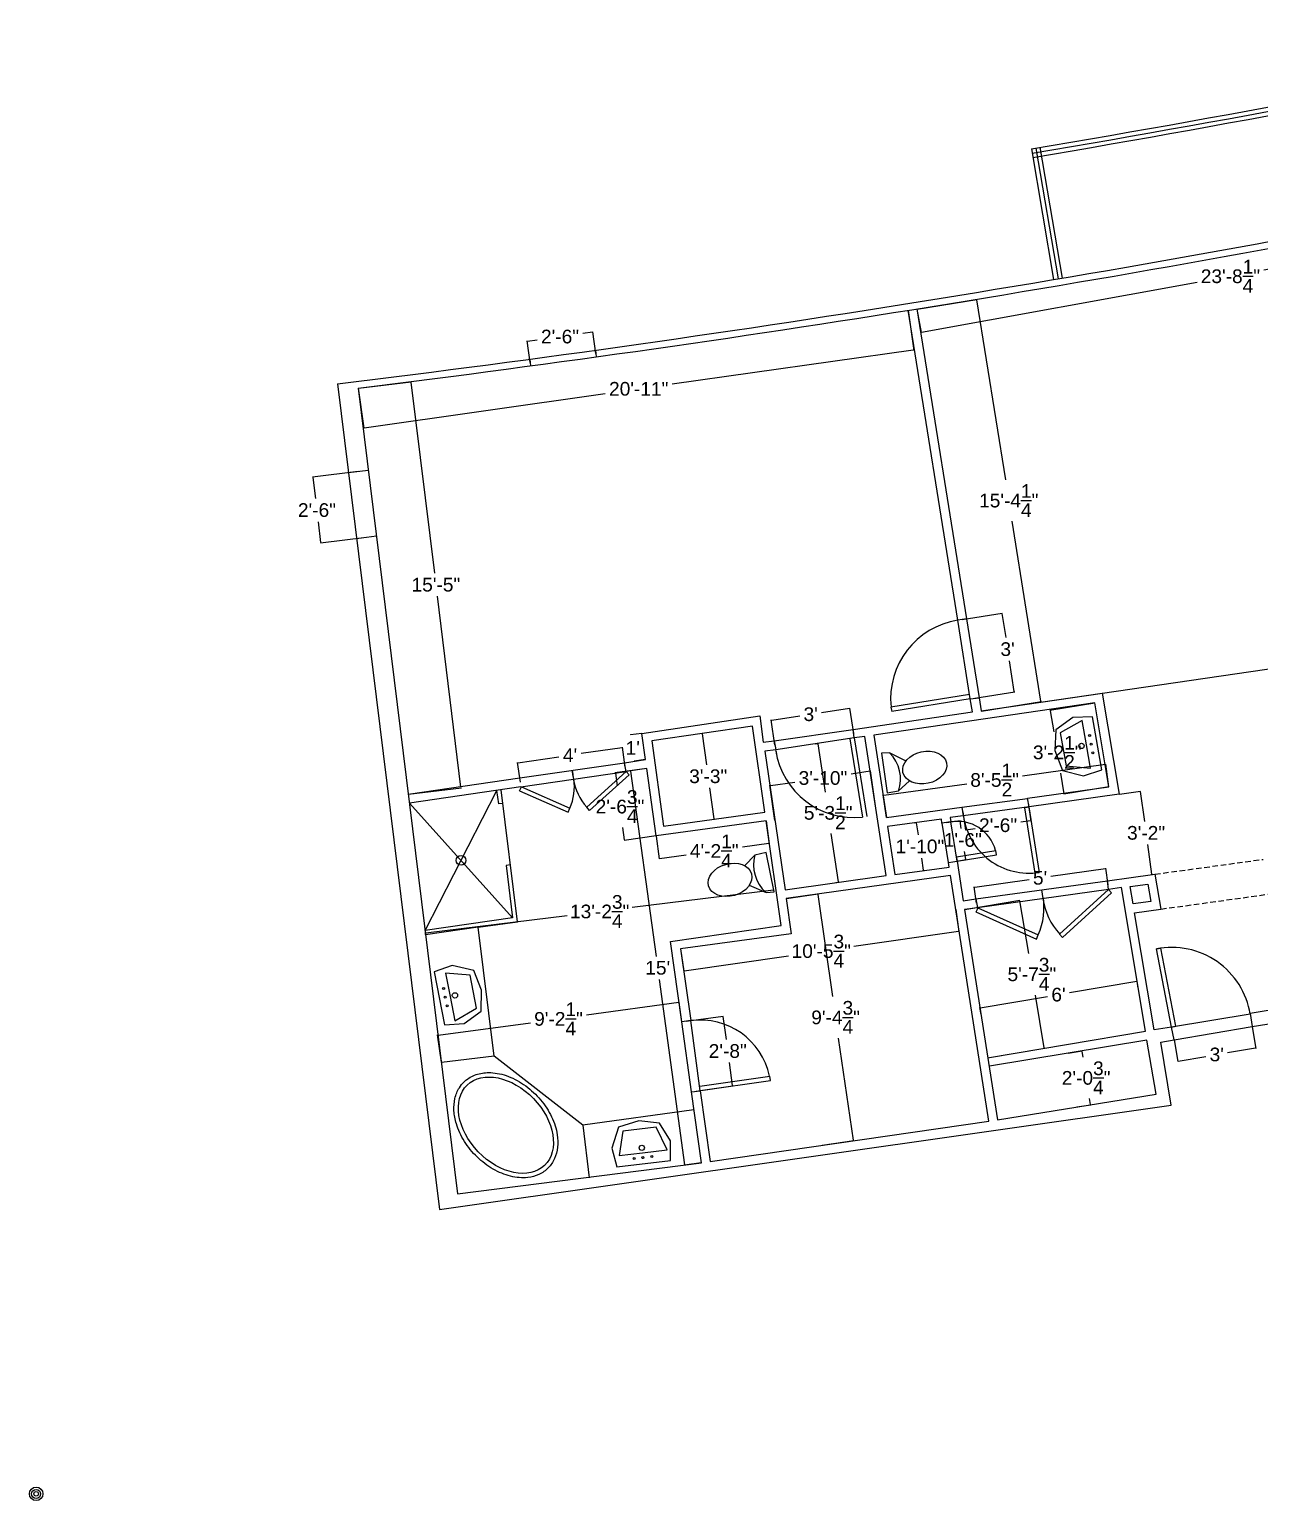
# Model space of a CAD drawing. Header units: inches. Extents: x -185 to 760, y -132 to 534.
# Drawn here: x -185 to 371, y -132 to 534 of the extents above; entities that cross this region are included whole.
import ezdxf

# ---------------------------------------------------------------- set-up
doc = ezdxf.new("R2010")
doc.units = ezdxf.units.IN
doc.header["$LTSCALE"] = 10
doc.header["$MEASUREMENT"] = 0
doc.linetypes.add('HIDDEN', pattern=[0.375, 0.25, -0.125])
doc.layers.get('0').update_dxf_attribs({"color": 5})
doc.layers.add('Dimensions', color=1, linetype='Continuous')
doc.layers.add('Hidden', color=3, linetype='HIDDEN')
doc.styles.get("Standard").update_dxf_attribs({"font": 'arial.ttf'})
doc.dimstyles.get("Standard").update_dxf_attribs({"dimtxt": 6.1875, "dimasz": 0.18, "dimexe": 0.18, "dimexo": 0.0625, "dimgap": 2.0625, "dimtad": 0, "dimtih": 1, "dimtoh": 1, "dimzin": 0, "dimdsep": 46, "dimlunit": 4, "dimtxsty": 'Standard', "dimcen": 0.09, "dimadec": 0, "dimazin": 0, "dimtfac": 1, "dimtofl": 0, "dimtmove": 0, "dimatfit": 3, "dimfxl": 1, "dimtolj": 1, "dimtzin": 0, "dimarcsym": 0})

# ---------------------------------------------------------------- blocks, each defined once
blk = doc.blocks.new('*D3')
at = {"layer": 'Defpoints', "color": 0, "transparency": 16777216}
for p in [(211.84, 406.72), (214.38, 388.77), (-36.8, 371.52)]:
    blk.add_point(p, dxfattribs=at)
at = {"layer": 'Dimensions', "color": 0, "lineweight": -2, "transparency": 16777216}
for p, q in [((211.85, 406.66), (214.41, 388.6)), ((214.2, 388.75), (105.21, 373.32)), ((-36.79, 371.46), (-34.23, 353.4)), ((-34.08, 353.6), (74.92, 369.03))]:
    blk.add_line(p, q, dxfattribs=at)
at = {"layer": 'Dimensions', "color": 0, "transparency": 16777216}
for points in [[(214.2, 388.78), (214.21, 388.72), (214.38, 388.77)], [(-34.08, 353.63), (-34.08, 353.57), (-34.26, 353.57)]]:
    blk.add_solid(points, dxfattribs=at)
at = {"layer": 'Dimensions', "color": 0, "transparency": 16777216, "insert": (90.06, 371.17), "char_height": 6.1875, "attachment_point": 5}
blk.add_mtext('\\A1;20\'-11"', dxfattribs=at)
blk = doc.blocks.new('*D4')
at = {"layer": 'Defpoints', "color": 0, "transparency": 16777216}
for p in [(236.32, 266.88), (259.95, 234.14), (242, 231.28)]:
    blk.add_point(p, dxfattribs=at)
at = {"layer": 'Dimensions', "color": 0, "lineweight": -2, "transparency": 16777216}
for p, q in [((236.38, 266.89), (254.44, 269.77)), ((254.29, 269.57), (256.03, 258.67)), ((259.92, 234.32), (257.7, 248.22)), ((242.06, 231.29), (260.12, 234.17))]:
    blk.add_line(p, q, dxfattribs=at)
at = {"layer": 'Dimensions', "color": 0, "transparency": 16777216}
for points in [[(254.32, 269.57), (254.26, 269.56), (254.27, 269.74)], [(259.95, 234.33), (259.89, 234.32), (259.95, 234.14)]]:
    blk.add_solid(points, dxfattribs=at)
at = {"layer": 'Dimensions', "color": 0, "transparency": 16777216, "insert": (256.87, 253.44), "char_height": 6.188, "attachment_point": 5}
blk.add_mtext("\\A1;3'", dxfattribs=at)
blk = doc.blocks.new('*D5')
at = {"layer": 'Defpoints', "color": 0, "transparency": 16777216}
for p in [(185.62, 226.6), (187.28, 215.2), (151.68, 210)]:
    blk.add_point(p, dxfattribs=at)
at = {"layer": 'Dimensions', "color": 0, "lineweight": -2, "transparency": 16777216}
for p, q in [((185.44, 226.57), (172.72, 224.71)), ((187.27, 215.26), (185.59, 226.77)), ((151.67, 210.06), (149.99, 221.57)), ((150.19, 221.42), (162.91, 223.28))]:
    blk.add_line(p, q, dxfattribs=at)
at = {"layer": 'Dimensions', "color": 0, "transparency": 16777216}
for points in [[(185.43, 226.6), (185.44, 226.54), (185.62, 226.6)], [(150.19, 221.45), (150.2, 221.39), (150.02, 221.4)]]:
    blk.add_solid(points, dxfattribs=at)
at = {"layer": 'Dimensions', "color": 0, "transparency": 16777216, "insert": (167.82, 224), "char_height": 6.188, "attachment_point": 5}
blk.add_mtext("\\A1;3'", dxfattribs=at)
blk = doc.blocks.new('*D6')
at = {"layer": 'Defpoints', "color": 0, "transparency": 16777216}
for p in [(82.72, 208.91), (84, 200.08), (36.56, 193.2)]:
    blk.add_point(p, dxfattribs=at)
at = {"layer": 'Dimensions', "color": 0, "lineweight": -2, "transparency": 16777216}
for p, q in [((82.54, 208.89), (64.03, 206.2)), ((83.99, 200.14), (82.69, 209.09)), ((36.55, 193.26), (35.25, 202.21)), ((35.46, 202.06), (53.97, 204.74))]:
    blk.add_line(p, q, dxfattribs=at)
at = {"layer": 'Dimensions', "color": 0, "transparency": 16777216}
for points in [[(82.54, 208.91), (82.55, 208.86), (82.72, 208.91)], [(35.45, 202.09), (35.46, 202.03), (35.28, 202.03)]]:
    blk.add_solid(points, dxfattribs=at)
at = {"layer": 'Dimensions', "color": 0, "transparency": 16777216, "insert": (59, 205.47), "char_height": 6.188, "attachment_point": 5}
blk.add_mtext("\\A1;4'", dxfattribs=at)
blk = doc.blocks.new('*D7')
at = {"layer": 'Defpoints', "color": 0, "transparency": 16777216}
for p in [(301.29, 154.17), (302.32, 146.81), (242.88, 138.48)]:
    blk.add_point(p, dxfattribs=at)
at = {"layer": 'Dimensions', "color": 0, "lineweight": -2, "transparency": 16777216}
for p, q in [((301.11, 154.15), (276.48, 150.7)), ((302.31, 146.87), (301.27, 154.35)), ((242.03, 145.87), (266.66, 149.32)), ((242.87, 138.54), (241.83, 146.02))]:
    blk.add_line(p, q, dxfattribs=at)
at = {"layer": 'Dimensions', "color": 0, "transparency": 16777216}
for points in [[(301.11, 154.18), (301.12, 154.12), (301.29, 154.17)], [(242.02, 145.9), (242.03, 145.84), (241.85, 145.84)]]:
    blk.add_solid(points, dxfattribs=at)
at = {"layer": 'Dimensions', "color": 0, "transparency": 16777216, "insert": (271.57, 150.01), "char_height": 6.188, "attachment_point": 5}
blk.add_mtext("\\A1;5'", dxfattribs=at)
blk = doc.blocks.new('*D8')
at = {"layer": 'Defpoints', "color": 0, "transparency": 16777216}
for p in [(128.09, 87.48), (111.46, 85.14), (115.92, 53.52)]:
    blk.add_point(p, dxfattribs=at)
at = {"layer": 'Dimensions', "color": 0, "lineweight": -2, "transparency": 16777216}
for p, q in [((111.53, 85.15), (128.27, 87.51)), ((128.12, 87.31), (129.59, 76.9)), ((132.53, 56.04), (131.06, 66.45)), ((115.98, 53.53), (132.73, 55.89))]:
    blk.add_line(p, q, dxfattribs=at)
at = {"layer": 'Dimensions', "color": 0, "transparency": 16777216}
for points in [[(128.15, 87.31), (128.09, 87.3), (128.09, 87.48)], [(132.56, 56.05), (132.5, 56.04), (132.55, 55.86)]]:
    blk.add_solid(points, dxfattribs=at)
at = {"layer": 'Dimensions', "color": 0, "transparency": 16777216, "insert": (130.32, 71.67), "char_height": 6.188, "attachment_point": 5}
blk.add_mtext('\\A1;2\'-8"', dxfattribs=at)
blk = doc.blocks.new('*D9')
at = {"layer": 'Defpoints', "color": 0, "transparency": 16777216}
for p in [(-36.79, 371.46), (-14.14, 187.86), (9.67, 190.79)]:
    blk.add_point(p, dxfattribs=at)
at = {"layer": 'Dimensions', "color": 0, "lineweight": -2, "transparency": 16777216}
for p, q in [((-36.73, 371.47), (-12.8, 374.42)), ((-12.96, 374.22), (-2.3, 287.82)), ((9.64, 190.97), (-1.01, 277.37)), ((-14.08, 187.86), (9.84, 190.81))]:
    blk.add_line(p, q, dxfattribs=at)
at = {"layer": 'Dimensions', "color": 0, "transparency": 16777216}
for points in [[(-12.93, 374.22), (-12.99, 374.22), (-12.98, 374.4)], [(9.67, 190.97), (9.61, 190.97), (9.67, 190.79)]]:
    blk.add_solid(points, dxfattribs=at)
at = {"layer": 'Dimensions', "color": 0, "transparency": 16777216, "insert": (-1.66, 282.59), "char_height": 6.188, "attachment_point": 5}
blk.add_mtext('\\A1;15\'-5"', dxfattribs=at)
blk = doc.blocks.new('*D15')
at = {"layer": 'Defpoints', "color": 0, "transparency": 16777216}
for p in [(69.33, 396.88), (70.68, 387.18), (40.96, 383.05)]:
    blk.add_point(p, dxfattribs=at)
at = {"layer": 'Dimensions', "color": 0, "lineweight": -2, "transparency": 16777216}
for p, q in [((40.95, 383.11), (39.59, 392.93)), ((39.79, 392.77), (44.13, 393.38)), ((69.15, 396.86), (64.81, 396.25)), ((70.67, 387.24), (69.3, 397.06))]:
    blk.add_line(p, q, dxfattribs=at)
at = {"layer": 'Dimensions', "color": 0, "transparency": 16777216}
for points in [[(39.79, 392.8), (39.79, 392.74), (39.61, 392.75)], [(69.14, 396.89), (69.15, 396.83), (69.33, 396.88)]]:
    blk.add_solid(points, dxfattribs=at)
at = {"layer": 'Dimensions', "color": 0, "transparency": 16777216, "insert": (54.47, 394.82), "char_height": 6.188, "attachment_point": 5}
blk.add_mtext('\\A1;2\'-6"', dxfattribs=at)
blk = doc.blocks.new('*D16')
at = {"layer": 'Defpoints', "color": 0, "transparency": 16777216}
for p in [(-36.74, 333.77), (-53.61, 301.45), (-33.05, 303.99)]:
    blk.add_point(p, dxfattribs=at)
at = {"layer": 'Dimensions', "color": 0, "lineweight": -2, "transparency": 16777216}
for p, q in [((-36.8, 333.76), (-57.48, 331.2)), ((-57.28, 331.04), (-56.1, 321.55)), ((-53.64, 301.63), (-54.81, 311.11)), ((-33.12, 303.98), (-53.79, 301.42))]:
    blk.add_line(p, q, dxfattribs=at)
at = {"layer": 'Dimensions', "color": 0, "transparency": 16777216}
for points in [[(-57.25, 331.04), (-57.31, 331.04), (-57.3, 331.22)], [(-53.61, 301.63), (-53.67, 301.62), (-53.61, 301.45)]]:
    blk.add_solid(points, dxfattribs=at)
at = {"layer": 'Dimensions', "color": 0, "transparency": 16777216, "insert": (-55.46, 316.33), "char_height": 6.188, "attachment_point": 5}
blk.add_mtext('\\A1;2\'-6"', dxfattribs=at)
blk = doc.blocks.new('*D19')
at = {"layer": 'Defpoints', "color": 0, "transparency": 16777216}
for p in [(236.64, 180), (266.24, 184.08), (267.38, 175.84)]:
    blk.add_point(p, dxfattribs=at)
at = {"layer": 'Dimensions', "color": 0, "lineweight": -2, "transparency": 16777216}
for p, q in [((236.65, 179.94), (237.8, 171.58)), ((266.25, 184.02), (267.4, 175.66)), ((267.2, 175.81), (262.92, 175.22)), ((237.96, 171.78), (242.24, 172.37))]:
    blk.add_line(p, q, dxfattribs=at)
at = {"layer": 'Dimensions', "color": 0, "transparency": 16777216}
for points in [[(267.2, 175.84), (267.2, 175.78), (267.38, 175.84)], [(237.95, 171.81), (237.96, 171.75), (237.78, 171.76)]]:
    blk.add_solid(points, dxfattribs=at)
at = {"layer": 'Dimensions', "color": 0, "transparency": 16777216, "insert": (252.58, 173.8), "char_height": 6.188, "attachment_point": 5}
blk.add_mtext('\\A1;2\'-6"', dxfattribs=at)
blk = doc.blocks.new('*D20')
at = {"layer": 'Defpoints', "color": 0, "transparency": 16777216}
for p in [(229.2, 175.04), (232.04, 157.27), (238.04, 158.23)]:
    blk.add_point(p, dxfattribs=at)
at = {"layer": 'Dimensions', "color": 0, "lineweight": -2, "transparency": 16777216}
for p, q in [((229.26, 175.05), (235.37, 176.03)), ((235.22, 175.82), (235.78, 172.34)), ((238.01, 158.41), (237.45, 161.89)), ((232.1, 157.28), (238.21, 158.26))]:
    blk.add_line(p, q, dxfattribs=at)
at = {"layer": 'Dimensions', "color": 0, "transparency": 16777216}
for points in [[(235.25, 175.83), (235.19, 175.82), (235.2, 176)], [(238.04, 158.41), (237.98, 158.41), (238.04, 158.23)]]:
    blk.add_solid(points, dxfattribs=at)
at = {"layer": 'Dimensions', "color": 0, "transparency": 16777216, "insert": (236.62, 167.12), "char_height": 6.188, "attachment_point": 5}
blk.add_mtext('\\A1;1\'-6"', dxfattribs=at)
blk = doc.blocks.new('*D22')
at = {"layer": 'Defpoints', "color": 0, "transparency": 16777216}
for p in [(367.55, 82.72), (332.16, 76.83), (369.16, 73.04)]:
    blk.add_point(p, dxfattribs=at)
at = {"layer": 'Dimensions', "color": 0, "lineweight": -2, "transparency": 16777216}
for p, q in [((367.56, 82.66), (369.19, 72.87)), ((332.17, 76.77), (333.8, 66.97)), ((333.95, 67.18), (346.56, 69.28)), ((368.98, 73.01), (356.37, 70.91))]:
    blk.add_line(p, q, dxfattribs=at)
at = {"layer": 'Dimensions', "color": 0, "transparency": 16777216}
for points in [[(333.94, 67.21), (333.95, 67.15), (333.77, 67.15)], [(368.98, 73.04), (368.99, 72.98), (369.16, 73.04)]]:
    blk.add_solid(points, dxfattribs=at)
at = {"layer": 'Dimensions', "color": 0, "transparency": 16777216, "insert": (351.47, 70.1), "char_height": 6.188, "attachment_point": 5}
blk.add_mtext("\\A1;3'", dxfattribs=at)
blk = doc.blocks.new('*D24')
at = {"layer": 'Defpoints', "color": 0, "transparency": 16777216}
for p in [(108.41, 93.69), (110.08, 81.46), (0.82, 66.56)]:
    blk.add_point(p, dxfattribs=at)
at = {"layer": 'Dimensions', "color": 0, "lineweight": -2, "transparency": 16777216}
for p, q in [((108.23, 93.67), (66.41, 87.97)), ((110.07, 81.52), (108.39, 93.87)), ((-0.67, 78.82), (41.15, 84.52)), ((0.81, 66.62), (-0.87, 78.97))]:
    blk.add_line(p, q, dxfattribs=at)
at = {"layer": 'Dimensions', "color": 0, "transparency": 16777216}
for points in [[(108.23, 93.7), (108.24, 93.64), (108.41, 93.69)], [(-0.68, 78.85), (-0.67, 78.79), (-0.85, 78.79)]]:
    blk.add_solid(points, dxfattribs=at)
at = {"layer": 'Dimensions', "color": 0, "transparency": 16777216, "insert": (53.78, 86.24), "char_height": 6.1875, "attachment_point": 5}
blk.add_mtext('\\A1;9\'-2{\\H1.000000x;\\S1/4;}"', dxfattribs=at)
blk = doc.blocks.new('*D25')
at = {"layer": 'Defpoints', "color": 0, "transparency": 16777216}
for p in [(151.19, 144.54), (151.29, 143.77), (-6.31, 124.33)]:
    blk.add_point(p, dxfattribs=at)
at = {"layer": 'Dimensions', "color": 0, "lineweight": -2, "transparency": 16777216}
for p, q in [((151.02, 144.51), (87.14, 136.64)), ((151.28, 143.83), (151.17, 144.71)), ((-6.22, 125.12), (57.65, 133)), ((-6.32, 124.4), (-6.42, 125.28))]:
    blk.add_line(p, q, dxfattribs=at)
at = {"layer": 'Dimensions', "color": 0, "transparency": 16777216}
for points in [[(151.01, 144.54), (151.02, 144.48), (151.19, 144.54)], [(-6.23, 125.15), (-6.22, 125.09), (-6.4, 125.1)]]:
    blk.add_solid(points, dxfattribs=at)
at = {"layer": 'Dimensions', "color": 0, "transparency": 16777216, "insert": (72.4, 134.82), "char_height": 6.1875, "attachment_point": 5}
blk.add_mtext('\\A1;13\'-2{\\H1.000000x;\\S3/4;}"', dxfattribs=at)
blk = doc.blocks.new('*D26')
at = {"layer": 'Defpoints', "color": 0, "transparency": 16777216}
for p in [(86.34, 198.5), (93.76, 199.52), (118.4, 21.12)]:
    blk.add_point(p, dxfattribs=at)
at = {"layer": 'Dimensions', "color": 0, "lineweight": -2, "transparency": 16777216}
for p, q in [((93.7, 199.51), (86.16, 198.47)), ((86.37, 198.32), (97.94, 114.52)), ((110.96, 20.27), (99.38, 104.07)), ((118.34, 21.11), (110.8, 20.07))]:
    blk.add_line(p, q, dxfattribs=at)
at = {"layer": 'Dimensions', "color": 0, "transparency": 16777216}
for points in [[(86.4, 198.32), (86.34, 198.31), (86.34, 198.5)], [(110.99, 20.28), (110.93, 20.27), (110.98, 20.09)]]:
    blk.add_solid(points, dxfattribs=at)
at = {"layer": 'Dimensions', "color": 0, "transparency": 16777216, "insert": (98.66, 109.3), "char_height": 6.188, "attachment_point": 5}
blk.add_mtext("\\A1;15'", dxfattribs=at)
blk = doc.blocks.new('*D27')
at = {"layer": 'Defpoints', "color": 0, "transparency": 16777216}
for p in [(156.8, 140.64), (172.96, 29.08), (187.18, 31.14)]:
    blk.add_point(p, dxfattribs=at)
at = {"layer": 'Dimensions', "color": 0, "lineweight": -2, "transparency": 16777216}
for p, q in [((156.86, 140.65), (171.19, 142.73)), ((171.04, 142.52), (177.73, 96.32)), ((187.15, 31.32), (180.46, 77.52)), ((173.02, 29.09), (187.35, 31.17))]:
    blk.add_line(p, q, dxfattribs=at)
at = {"layer": 'Dimensions', "color": 0, "transparency": 16777216}
for points in [[(171.07, 142.53), (171.01, 142.52), (171.02, 142.7)], [(187.18, 31.33), (187.12, 31.32), (187.18, 31.14)]]:
    blk.add_solid(points, dxfattribs=at)
at = {"layer": 'Dimensions', "color": 0, "transparency": 16777216, "insert": (179.1, 86.92), "char_height": 6.1875, "attachment_point": 5}
blk.add_mtext('\\A1;9\'-4{\\H1.000000x;\\S3/4;}"', dxfattribs=at)
blk = doc.blocks.new('*D28')
at = {"layer": 'Defpoints', "color": 0, "transparency": 16777216}
for p in [(233.43, 135.7), (234.84, 125.79), (108.96, 117.92)]:
    blk.add_point(p, dxfattribs=at)
at = {"layer": 'Dimensions', "color": 0, "lineweight": -2, "transparency": 16777216}
for p, q in [((233.44, 135.64), (234.87, 125.61)), ((234.67, 125.77), (187.36, 119.01)), ((108.97, 117.86), (110.4, 107.83)), ((110.55, 108.03), (157.87, 114.79))]:
    blk.add_line(p, q, dxfattribs=at)
at = {"layer": 'Dimensions', "color": 0, "transparency": 16777216}
for points in [[(234.66, 125.8), (234.67, 125.74), (234.84, 125.79)], [(110.55, 108.06), (110.56, 108), (110.38, 108.01)]]:
    blk.add_solid(points, dxfattribs=at)
at = {"layer": 'Dimensions', "color": 0, "transparency": 16777216, "insert": (172.61, 116.9), "char_height": 6.1875, "attachment_point": 5}
blk.add_mtext('\\A1;10\'-5{\\H1.000000x;\\S3/4;}"', dxfattribs=at)
blk = doc.blocks.new('*D29')
at = {"layer": 'Defpoints', "color": 0, "transparency": 16777216}
for p in [(545.92, 269.6), (545.93, 269.57), (244.96, 225.6)]:
    blk.add_point(p, dxfattribs=at)
at = {"layer": 'Dimensions', "color": 0, "lineweight": -2, "transparency": 16777216}
for p, q in [((545.75, 269.55), (410.54, 249.78)), ((545.93, 269.54), (545.95, 269.39)), ((245.14, 225.6), (380.36, 245.37)), ((244.97, 225.54), (244.99, 225.39))]:
    blk.add_line(p, q, dxfattribs=at)
at = {"layer": 'Dimensions', "color": 0, "transparency": 16777216}
for points in [[(545.75, 269.58), (545.75, 269.52), (545.93, 269.57)], [(245.14, 225.63), (245.15, 225.57), (244.97, 225.57)]]:
    blk.add_solid(points, dxfattribs=at)
at = {"layer": 'Dimensions', "color": 0, "transparency": 16777216, "insert": (395.45, 247.57), "char_height": 6.1875, "attachment_point": 5}
blk.add_mtext('\\A1;25\'-4{\\H1.000000x;\\S1/4;}"', dxfattribs=at)
blk = doc.blocks.new('*D30')
at = {"layer": 'Defpoints', "color": 0, "transparency": 16777216}
for p in [(495.68, 457.92), (497.58, 447.41), (215.84, 407.36)]:
    blk.add_point(p, dxfattribs=at)
at = {"layer": 'Dimensions', "color": 0, "lineweight": -2, "transparency": 16777216}
for p, q in [((495.7, 457.86), (497.62, 447.23)), ((497.41, 447.38), (372.75, 424.85)), ((217.92, 396.88), (342.57, 419.4)), ((215.85, 407.3), (217.77, 396.67))]:
    blk.add_line(p, q, dxfattribs=at)
at = {"layer": 'Dimensions', "color": 0, "transparency": 16777216}
for points in [[(497.4, 447.4), (497.41, 447.35), (497.58, 447.41)], [(217.91, 396.91), (217.92, 396.85), (217.74, 396.85)]]:
    blk.add_solid(points, dxfattribs=at)
at = {"layer": 'Dimensions', "color": 0, "transparency": 16777216, "insert": (357.66, 422.13), "char_height": 6.1875, "attachment_point": 5}
blk.add_mtext('\\A1;23\'-8{\\H1.000000x;\\S1/4;}"', dxfattribs=at)
blk = doc.blocks.new('*D32')
at = {"layer": 'Defpoints', "color": 0, "transparency": 16777216}
for p in [(215.85, 407.3), (271.97, 229.72), (244.99, 225.39)]:
    blk.add_point(p, dxfattribs=at)
at = {"layer": 'Dimensions', "color": 0, "lineweight": -2, "transparency": 16777216}
for p, q in [((215.92, 407.31), (243.01, 411.65)), ((242.86, 411.45), (255.91, 330.02)), ((271.94, 229.89), (258.9, 311.32)), ((245.05, 225.4), (272.15, 229.74))]:
    blk.add_line(p, q, dxfattribs=at)
at = {"layer": 'Dimensions', "color": 0, "transparency": 16777216}
for points in [[(242.89, 411.45), (242.83, 411.44), (242.83, 411.62)], [(271.97, 229.9), (271.91, 229.89), (271.97, 229.72)]]:
    blk.add_solid(points, dxfattribs=at)
at = {"layer": 'Dimensions', "color": 0, "transparency": 16777216, "insert": (257.4, 320.67), "char_height": 6.1875, "attachment_point": 5}
blk.add_mtext('\\A1;15\'-4{\\H1.000000x;\\S1/4;}"', dxfattribs=at)
blk = doc.blocks.new('*D35')
at = {"color": 0, "lineweight": -2, "transparency": 16777216}
for p, q in [((315.26, 103.1), (284.83, 98)), ((315.94, 100.12), (315.41, 103.31)), ((244.55, 91.26), (274.98, 96.35)), ((244.87, 88.22), (244.34, 91.41))]:
    blk.add_line(p, q, dxfattribs=at)
at = {"color": 0, "transparency": 16777216}
for points in [[(315.25, 103.13), (315.26, 103.07), (315.44, 103.13)], [(244.54, 91.29), (244.55, 91.23), (244.37, 91.23)]]:
    blk.add_solid(points, dxfattribs=at)
at = {"layer": 'Defpoints', "color": 0, "transparency": 16777216}
for p in [(315.44, 103.13), (315.95, 100.06), (244.88, 88.16)]:
    blk.add_point(p, dxfattribs=at)
at = {"color": 0, "transparency": 16777216, "insert": (279.9, 97.18), "char_height": 6.188, "attachment_point": 5}
blk.add_mtext("\\A1;6'", dxfattribs=at)
blk = doc.blocks.new('*D36')
at = {"layer": 'Defpoints', "color": 0, "transparency": 16777216}
for p in [(237.44, 135.68), (248.69, 68.78), (273.49, 72.95)]:
    blk.add_point(p, dxfattribs=at)
at = {"layer": 'Dimensions', "color": 0, "lineweight": -2, "transparency": 16777216}
for p, q in [((237.5, 135.69), (262.42, 139.88)), ((262.27, 139.67), (266.28, 115.8)), ((273.46, 73.13), (269.44, 97)), ((248.75, 68.79), (273.67, 72.98))]:
    blk.add_line(p, q, dxfattribs=at)
at = {"layer": 'Dimensions', "color": 0, "transparency": 16777216}
for points in [[(262.3, 139.68), (262.24, 139.67), (262.24, 139.85)], [(273.49, 73.13), (273.43, 73.12), (273.49, 72.95)]]:
    blk.add_solid(points, dxfattribs=at)
at = {"layer": 'Dimensions', "color": 0, "transparency": 16777216, "insert": (267.86, 106.4), "char_height": 6.1875, "attachment_point": 5}
blk.add_mtext('\\A1;5\'-7{\\H1.000000x;\\S3/4;}"', dxfattribs=at)
blk = doc.blocks.new('*D37')
at = {"layer": 'Defpoints', "color": 0, "transparency": 16777216}
for p in [(301.33, 201.25), (302.72, 191.2), (202.08, 177.28)]:
    blk.add_point(p, dxfattribs=at)
at = {"layer": 'Dimensions', "color": 0, "lineweight": -2, "transparency": 16777216}
for p, q in [((301.15, 201.23), (263.56, 196.03)), ((302.71, 191.26), (301.31, 201.43)), ((202.07, 177.34), (200.67, 187.51)), ((200.87, 187.36), (238.47, 192.56))]:
    blk.add_line(p, q, dxfattribs=at)
at = {"layer": 'Dimensions', "color": 0, "transparency": 16777216}
for points in [[(301.15, 201.26), (301.16, 201.2), (301.33, 201.25)], [(200.87, 187.39), (200.87, 187.33), (200.69, 187.33)]]:
    blk.add_solid(points, dxfattribs=at)
at = {"layer": 'Dimensions', "color": 0, "transparency": 16777216, "insert": (251.01, 194.29), "char_height": 6.1875, "attachment_point": 5}
blk.add_mtext('\\A1;8\'-5{\\H1.000000x;\\S1/2;}"', dxfattribs=at)
blk = doc.blocks.new('*D38')
at = {"layer": 'Defpoints', "color": 0, "transparency": 16777216}
for p in [(296.32, 229.12), (282.52, 187.85), (302.71, 191.26)]:
    blk.add_point(p, dxfattribs=at)
at = {"layer": 'Dimensions', "color": 0, "lineweight": -2, "transparency": 16777216}
for p, q in [((296.26, 229.11), (275.95, 225.68)), ((276.16, 225.53), (277.75, 216.14)), ((282.49, 188.03), (280.91, 197.42)), ((302.65, 191.25), (282.34, 187.82))]:
    blk.add_line(p, q, dxfattribs=at)
at = {"layer": 'Dimensions', "color": 0, "transparency": 16777216}
for points in [[(276.19, 225.54), (276.13, 225.53), (276.13, 225.71)], [(282.52, 188.04), (282.46, 188.03), (282.52, 187.85)]]:
    blk.add_solid(points, dxfattribs=at)
at = {"layer": 'Dimensions', "color": 0, "transparency": 16777216, "insert": (279.33, 206.78), "char_height": 6.1875, "attachment_point": 5}
blk.add_mtext('\\A1;3\'-2{\\H1.000000x;\\S1/2;}"', dxfattribs=at)
blk = doc.blocks.new('*D39')
at = {"layer": 'Defpoints', "color": 0, "transparency": 16777216}
for p in [(194.86, 198.24), (197.12, 182.48), (151.69, 175.95)]:
    blk.add_point(p, dxfattribs=at)
at = {"layer": 'Dimensions', "color": 0, "lineweight": -2, "transparency": 16777216}
for p, q in [((149.6, 191.74), (160.7, 193.33)), ((194.68, 198.21), (186.07, 196.98)), ((197.11, 182.54), (194.83, 198.42)), ((151.68, 176.02), (149.4, 191.89))]:
    blk.add_line(p, q, dxfattribs=at)
at = {"layer": 'Dimensions', "color": 0, "transparency": 16777216}
for points in [[(194.68, 198.24), (194.68, 198.18), (194.86, 198.24)], [(149.6, 191.77), (149.61, 191.71), (149.42, 191.71)]]:
    blk.add_solid(points, dxfattribs=at)
at = {"layer": 'Dimensions', "color": 0, "transparency": 16777216, "insert": (173.38, 195.15), "char_height": 6.188, "attachment_point": 5}
blk.add_mtext('\\A1;3\'-10"', dxfattribs=at)
blk = doc.blocks.new('*D40')
at = {"layer": 'Defpoints', "color": 0, "transparency": 16777216}
for p in [(169.76, 210.64), (179.12, 147.84), (180.41, 148.03)]:
    blk.add_point(p, dxfattribs=at)
at = {"layer": 'Dimensions', "color": 0, "lineweight": -2, "transparency": 16777216}
for p, q in [((169.82, 210.65), (171.22, 210.86)), ((171.07, 210.65), (174.33, 188.79)), ((180.38, 148.21), (177.12, 170.07)), ((179.18, 147.85), (180.58, 148.06))]:
    blk.add_line(p, q, dxfattribs=at)
at = {"layer": 'Dimensions', "color": 0, "transparency": 16777216}
for points in [[(171.1, 210.66), (171.04, 210.65), (171.05, 210.83)], [(180.41, 148.21), (180.35, 148.21), (180.41, 148.03)]]:
    blk.add_solid(points, dxfattribs=at)
at = {"layer": 'Dimensions', "color": 0, "transparency": 16777216, "insert": (175.73, 179.43), "char_height": 6.1875, "attachment_point": 5}
blk.add_mtext('\\A1;5\'-3{\\H1.000000x;\\S1/2;}"', dxfattribs=at)
blk = doc.blocks.new('*D41')
at = {"layer": 'Defpoints', "color": 0, "transparency": 16777216}
for p in [(118.72, 215.28), (124.16, 176.56), (124.21, 176.57)]:
    blk.add_point(p, dxfattribs=at)
at = {"layer": 'Dimensions', "color": 0, "lineweight": -2, "transparency": 16777216}
for p, q in [((118.78, 215.29), (118.95, 215.31)), ((118.8, 215.11), (120.76, 201.15)), ((124.19, 176.75), (122.23, 190.7)), ((124.22, 176.57), (124.39, 176.59))]:
    blk.add_line(p, q, dxfattribs=at)
at = {"layer": 'Dimensions', "color": 0, "transparency": 16777216}
for points in [[(118.83, 215.11), (118.77, 215.11), (118.77, 215.29)], [(124.22, 176.75), (124.16, 176.74), (124.21, 176.57)]]:
    blk.add_solid(points, dxfattribs=at)
at = {"layer": 'Dimensions', "color": 0, "transparency": 16777216, "insert": (121.49, 195.93), "char_height": 6.188, "attachment_point": 5}
blk.add_mtext('\\A1;3\'-3"', dxfattribs=at)
blk = doc.blocks.new('*D44')
at = {"layer": 'Defpoints', "color": 0, "transparency": 16777216}
for p in [(147.68, 175.84), (97.92, 168.96), (149.09, 165.62)]:
    blk.add_point(p, dxfattribs=at)
at = {"layer": 'Dimensions', "color": 0, "lineweight": -2, "transparency": 16777216}
for p, q in [((147.69, 175.78), (149.12, 165.44)), ((97.93, 168.9), (99.36, 158.56)), ((99.51, 158.76), (111.46, 160.41)), ((148.92, 165.59), (136.97, 163.94))]:
    blk.add_line(p, q, dxfattribs=at)
at = {"layer": 'Dimensions', "color": 0, "transparency": 16777216}
for points in [[(148.91, 165.62), (148.92, 165.56), (149.09, 165.62)], [(99.51, 158.79), (99.52, 158.73), (99.33, 158.74)]]:
    blk.add_solid(points, dxfattribs=at)
at = {"layer": 'Dimensions', "color": 0, "transparency": 16777216, "insert": (124.21, 162.18), "char_height": 6.1875, "attachment_point": 5}
blk.add_mtext('\\A1;4\'-2{\\H1.000000x;\\S1/4;}"', dxfattribs=at)
blk = doc.blocks.new('*D45')
at = {"layer": 'Defpoints', "color": 0, "transparency": 16777216}
for p in [(79.49, 197.55), (93.77, 199.52), (97.99, 168.97)]:
    blk.add_point(p, dxfattribs=at)
at = {"layer": 'Dimensions', "color": 0, "lineweight": -2, "transparency": 16777216}
for p, q in [((93.7, 199.51), (79.31, 197.53)), ((79.51, 197.37), (80.3, 191.68)), ((83.69, 167.18), (82.9, 172.87)), ((97.92, 168.96), (83.53, 166.97))]:
    blk.add_line(p, q, dxfattribs=at)
at = {"layer": 'Dimensions', "color": 0, "transparency": 16777216}
for points in [[(79.54, 197.38), (79.49, 197.37), (79.49, 197.55)], [(83.71, 167.18), (83.66, 167.17), (83.71, 167)]]:
    blk.add_solid(points, dxfattribs=at)
at = {"layer": 'Dimensions', "color": 0, "transparency": 16777216, "insert": (81.6, 182.27), "char_height": 6.1875, "attachment_point": 5}
blk.add_mtext('\\A1;2\'-6{\\H1.000000x;\\S3/4;}"', dxfattribs=at)
blk = doc.blocks.new('*D46')
at = {"layer": 'Defpoints', "color": 0, "transparency": 16777216}
for p in [(86.57, 214.69), (91.52, 215.36), (93.12, 203.52)]:
    blk.add_point(p, dxfattribs=at)
at = {"layer": 'Dimensions', "color": 0, "lineweight": -2, "transparency": 16777216}
for p, q in [((91.46, 215.35), (86.39, 214.67)), ((86.54, 214.87), (86.52, 215.05)), ((93.06, 203.51), (87.99, 202.83)), ((88.19, 202.67), (88.22, 202.5))]:
    blk.add_line(p, q, dxfattribs=at)
at = {"layer": 'Dimensions', "color": 0, "transparency": 16777216}
for points in [[(86.57, 214.87), (86.51, 214.87), (86.57, 214.69)], [(88.22, 202.68), (88.16, 202.67), (88.17, 202.85)]]:
    blk.add_solid(points, dxfattribs=at)
at = {"layer": 'Dimensions', "color": 0, "transparency": 16777216, "insert": (87.37, 208.77), "char_height": 6.188, "attachment_point": 5}
blk.add_mtext("\\A1;1'", dxfattribs=at)
blk = doc.blocks.new('*D47')
at = {"layer": 'Defpoints', "color": 0, "transparency": 16777216}
for p in [(307.36, 187.84), (312.71, 150.15), (322.19, 151.49)]:
    blk.add_point(p, dxfattribs=at)
at = {"layer": 'Dimensions', "color": 0, "lineweight": -2, "transparency": 16777216}
for p, q in [((307.42, 187.85), (317.03, 189.21)), ((316.87, 189.01), (318.78, 175.56)), ((322.17, 151.67), (320.26, 165.12)), ((312.77, 150.16), (322.37, 151.52))]:
    blk.add_line(p, q, dxfattribs=at)
at = {"layer": 'Dimensions', "color": 0, "transparency": 16777216}
for points in [[(316.9, 189.01), (316.84, 189), (316.85, 189.19)], [(322.2, 151.67), (322.14, 151.67), (322.19, 151.49)]]:
    blk.add_solid(points, dxfattribs=at)
at = {"layer": 'Dimensions', "color": 0, "transparency": 16777216, "insert": (319.52, 170.34), "char_height": 6.188, "attachment_point": 5}
blk.add_mtext('\\A1;3\'-2"', dxfattribs=at)
blk = doc.blocks.new('*D50')
at = {"layer": 'Defpoints', "color": 0, "transparency": 16777216}
for p in [(214.8, 174.96), (218.16, 153.2), (218.9, 153.32)]:
    blk.add_point(p, dxfattribs=at)
at = {"layer": 'Dimensions', "color": 0, "lineweight": -2, "transparency": 16777216}
for p, q in [((214.86, 174.97), (215.72, 175.1)), ((215.57, 174.9), (216.41, 169.42)), ((218.87, 153.49), (218.03, 158.97)), ((218.22, 153.21), (219.08, 153.34))]:
    blk.add_line(p, q, dxfattribs=at)
at = {"layer": 'Dimensions', "color": 0, "transparency": 16777216}
for points in [[(215.6, 174.9), (215.54, 174.89), (215.54, 175.07)], [(218.9, 153.5), (218.84, 153.49), (218.9, 153.32)]]:
    blk.add_solid(points, dxfattribs=at)
at = {"layer": 'Dimensions', "color": 0, "transparency": 16777216, "insert": (217.22, 164.2), "char_height": 6.188, "attachment_point": 5}
blk.add_mtext('\\A1;1\'-10"', dxfattribs=at)
blk = doc.blocks.new('*D51')
at = {"layer": 'Defpoints', "color": 0, "transparency": 16777216}
for p in [(284.24, 70.72), (294.36, 47.4), (288.16, 46.4)]:
    blk.add_point(p, dxfattribs=at)
at = {"layer": 'Dimensions', "color": 0, "lineweight": -2, "transparency": 16777216}
for p, q in [((284.3, 70.73), (290.61, 71.75)), ((290.47, 71.54), (290.88, 68.96)), ((288.22, 46.41), (294.53, 47.43)), ((294.33, 47.58), (293.91, 50.16))]:
    blk.add_line(p, q, dxfattribs=at)
at = {"layer": 'Dimensions', "color": 0, "transparency": 16777216}
for points in [[(290.5, 71.55), (290.44, 71.54), (290.44, 71.72)], [(294.36, 47.58), (294.3, 47.57), (294.36, 47.4)]]:
    blk.add_solid(points, dxfattribs=at)
at = {"layer": 'Dimensions', "color": 0, "transparency": 16777216, "insert": (292.4, 59.56), "char_height": 6.1875, "attachment_point": 5}
blk.add_mtext('\\A1;2\'-0{\\H1.000000x;\\S3/4;}"', dxfattribs=at)

msp = doc.modelspace()

# ---------------------------------------------------------------- linework, layer by layer
for p, q in [((267.682, 479.683), (277.602, 420.642)), ((269.602, 480.004), (279.682, 420.963)), ((271.522, 480.483), (281.595, 421.325)), ((234.402, 266.561), (211.842, 406.722)), ((215.842, 407.363), (238.242, 267.201)), ((70.465, 388.692), (70.886, 385.672)), ((40.752, 384.557), (41.172, 381.537)), ((-46.24, 373.443), (0, 0)), ((-36.8, 371.523), (8.16, 7.04)), ((-32.225, 334.324), (-41.258, 333.206)), ((-28.539, 304.552), (-37.571, 303.433)), ((238.242, 267.201), (234.402, 266.561)), ((240.002, 231.042), (234.402, 266.559)), ((238.242, 267.201), (244.002, 231.522)), ((239.682, 233.016), (204.145, 227.263)), ((244.962, 225.601), (299.683, 233.601)), ((299.683, 233.601), (307.362, 187.841)), ((296.323, 229.121), (196.322, 214.561)), ((204.145, 227.263), (204.464, 225.289)), ((240.002, 231.042), (204.464, 225.289)), ((240.002, 231.042), (244.002, 231.522)), ((240.962, 225.121), (240.002, 231.042)), ((244.002, 231.522), (244.962, 225.601)), ((302.723, 191.201), (296.323, 229.121)), ((91.521, 215.361), (144.79, 223.278)), ((144.79, 223.278), (146.383, 211.338)), ((187.041, 217.121), (240.962, 225.121)), ((286.439, 222.514), (278.669, 217.006)), ((290.605, 221.158), (280.659, 215.644)), ((295.312, 222.928), (286.439, 222.514)), ((292.539, 210.133), (290.605, 221.158)), ((299.533, 198.926), (295.312, 222.928)), ((93.121, 203.522), (91.521, 215.361)), ((141.441, 218.561), (96.001, 212.002)), ((147.041, 179.681), (141.441, 218.561)), ((151.361, 212.002), (187.041, 217.121)), ((187.521, 213.281), (152.001, 208.002)), ((185.547, 212.962), (191.3, 177.424)), ((187.521, 213.281), (187.041, 217.121)), ((192.322, 213.921), (187.521, 213.281)), ((187.521, 213.281), (193.275, 177.744)), ((201.921, 151.041), (192.322, 213.921)), ((196.322, 214.561), (202.082, 177.281)), ((278.669, 217.006), (278.254, 207.577)), ((280.659, 215.644), (283.323, 200.673)), ((96.001, 212.002), (101.281, 173.441)), ((146.383, 211.338), (151.361, 212.002)), ((152.001, 208.002), (147.055, 207.27)), ((147.055, 207.27), (156.322, 144.64)), ((151.361, 212.002), (152.001, 208.002)), ((152.089, 207.481), (152.409, 205.507)), ((203.522, 206.561), (199.842, 206.401)), ((199.842, 206.401), (202.401, 188.481)), ((210.961, 202.801), (203.522, 206.561)), ((278.254, 207.577), (281.644, 198.611)), ((294.356, 199.606), (292.539, 210.133)), ((36.321, 195.201), (83.681, 202.081)), ((83.681, 202.081), (93.121, 203.522)), ((84.321, 198.081), (83.681, 202.081)), ((84.001, 200.081), (83.681, 202.081)), ((283.323, 200.673), (294.356, 199.606)), ((-14.144, 187.855), (36.321, 195.201)), ((36.801, 191.201), (84.321, 198.081)), ((60.641, 194.721), (60, 198.721)), ((60, 198.721), (60.321, 196.721)), ((60.641, 194.721), (60.321, 196.721)), ((84.321, 198.081), (66.519, 181.984)), ((85.663, 196.597), (67.861, 180.501)), ((93.761, 199.521), (84.321, 198.081)), ((85.663, 196.597), (84.321, 198.081)), ((97.921, 168.961), (93.761, 199.521)), ((207.522, 189.441), (212.322, 193.761)), ((281.644, 198.611), (291.279, 196.194)), ((291.279, 196.194), (299.533, 198.926)), ((36.801, 191.201), (-13.6, 183.841)), ((-6.547, 126.267), (25.92, 189.601)), ((26.721, 183.521), (25.92, 189.601)), ((35.227, 130.187), (27.844, 189.893)), ((36.181, 189.4), (36.992, 191.229)), ((36.181, 189.4), (58.118, 179.665)), ((36.992, 191.229), (58.929, 181.493)), ((202.401, 188.481), (207.522, 189.441)), ((265.922, 186.081), (302.723, 191.201)), ((307.362, 187.841), (266.562, 182.081)), ((-13.6, 183.841), (32.96, 132.001)), ((28.64, 183.681), (26.721, 183.521)), ((58.118, 179.665), (58.929, 181.493)), ((67.861, 180.501), (66.519, 181.984)), ((101.281, 173.441), (147.041, 179.681)), ((202.082, 177.281), (236.122, 181.921)), ((236.122, 181.921), (265.937, 185.986)), ((236.122, 181.921), (236.761, 178.08)), ((266.562, 182.081), (236.761, 178.08)), ((264.543, 181.763), (269.203, 152.127)), ((264.786, 181.808), (266.562, 182.081)), ((266.562, 182.081), (265.922, 186.081)), ((266.519, 182.074), (271.178, 152.438)), ((147.681, 175.841), (97.921, 168.961)), ((154.531, 128.527), (147.681, 175.841)), ((227.042, 176.641), (202.562, 173.281)), ((202.562, 173.281), (205.921, 151.521)), ((227.202, 174.721), (227.042, 176.641)), ((231.202, 175.361), (227.202, 174.721)), ((227.202, 174.721), (230.042, 156.955)), ((236.761, 178.08), (230.881, 177.281)), ((230.881, 177.281), (231.202, 175.361)), ((234.082, 157.6), (231.202, 175.361)), ((142.635, 160.255), (138.094, 155.663)), ((147.691, 161.511), (142.635, 160.255)), ((151.288, 143.77), (147.691, 161.511)), ((233.664, 159.915), (234.017, 157.59)), ((233.766, 159.575), (251.541, 162.416)), ((234.082, 157.6), (251.856, 160.441)), ((251.856, 160.441), (251.541, 162.416)), ((32, 155.841), (30.08, 155.681)), ((30.08, 155.681), (32.96, 132.001)), ((205.921, 151.521), (230.401, 154.881)), ((230.082, 156.961), (234.082, 157.6)), ((230.401, 154.881), (230.082, 156.961)), ((234.082, 157.6), (236.802, 139.68)), ((139.978, 146.717), (147.624, 143.397)), ((156.322, 144.64), (201.921, 151.041)), ((231.042, 151.041), (156.802, 140.64)), ((248.322, 40), (231.042, 151.041)), ((242.562, 140.481), (302.082, 148.64)), ((271.178, 152.438), (269.203, 152.127)), ((302.082, 148.64), (323.522, 151.68)), ((302.562, 144.801), (302.082, 148.64)), ((312.323, 146.08), (320.323, 147.2)), ((320.323, 147.2), (321.603, 139.361)), ((323.522, 151.68), (326.233, 135.897)), ((147.624, 143.397), (151.288, 143.77)), ((156.802, 140.64), (158.975, 124.77)), ((236.802, 139.68), (242.562, 140.481)), ((242.562, 140.481), (243.202, 136.481)), ((302.562, 144.801), (243.202, 136.481)), ((272.962, 140.64), (272.323, 144.64)), ((302.562, 144.801), (280.413, 124.566)), ((303.911, 143.324), (281.762, 123.09)), ((308.323, 145.6), (302.562, 144.801)), ((303.911, 143.324), (302.562, 144.801)), ((319.203, 80.64), (308.323, 145.6)), ((313.602, 138.241), (312.323, 146.08)), ((243.202, 136.481), (237.442, 135.68)), ((237.442, 135.68), (252.322, 40.64)), ((242.56, 134.682), (269.912, 122.36)), ((242.718, 134.641), (243.539, 136.464)), ((243.381, 136.506), (270.734, 124.183)), ((321.603, 139.361), (313.602, 138.241)), ((314.243, 134.24), (326.243, 135.841)), ((323.203, 81.28), (314.243, 134.24)), ((32.96, 132.001), (-6.544, 126.243)), ((17.44, 127.68), (-6.4, 124.321)), ((17.44, 127.68), (35.227, 130.187)), ((24.64, 69.44), (17.44, 127.68)), ((104.481, 121.28), (154.531, 128.527)), ((109.613, 84.878), (104.481, 121.28)), ((158.975, 124.77), (108.961, 117.921)), ((269.912, 122.36), (270.734, 124.183)), ((281.762, 123.09), (280.413, 124.566)), ((108.961, 117.921), (113.601, 85.441)), ((324.179, 117.849), (326.141, 118.231)), ((331.042, 82.56), (324.179, 117.849)), ((333.016, 82.882), (326.141, 118.231)), ((5.76, 110.348), (-2.443, 107.467)), ((-2.443, 107.467), (2.21, 83.546)), ((13.796, 106.013), (2.745, 106.881)), ((2.745, 106.881), (4.752, 96.389)), ((15.437, 108.105), (5.76, 110.348)), ((18.989, 99.202), (15.437, 108.105)), ((16.73, 91.093), (13.796, 106.013)), ((4.752, 96.389), (6.885, 85.401)), ((18.744, 89.767), (18.989, 99.202)), ((396.483, 93.6), (366.546, 88.745)), ((6.885, 85.401), (16.73, 91.093)), ((11.075, 84.119), (18.744, 89.767)), ((366.613, 88.328), (331.042, 82.56)), ((366.546, 88.745), (367.549, 82.724)), ((367.549, 82.724), (395.363, 87.36)), ((2.21, 83.546), (11.075, 84.119)), ((113.601, 85.441), (109.613, 84.878)), ((113.921, 53.28), (109.613, 84.878)), ((117.921, 53.76), (113.601, 85.441)), ((247.842, 68.64), (319.203, 80.64)), ((331.042, 82.56), (323.203, 81.28)), ((331.042, 82.56), (333.016, 82.882)), ((332.157, 76.83), (331.042, 82.56)), ((332.157, 76.83), (367.549, 82.724)), ((319.843, 76.64), (248.642, 64.8)), ((324.002, 52.16), (319.843, 76.64)), ((326.243, 75.68), (332.157, 76.83)), ((330.882, 47.2), (326.243, 75.68)), ((24.64, 69.44), (0.818, 66.562)), ((64.801, 38.24), (24.64, 69.44)), ((117.633, 55.781), (149.314, 60.288)), ((149.596, 58.308), (149.314, 60.288)), ((113.921, 53.28), (117.921, 53.76)), ((118.401, 21.119), (113.921, 53.28)), ((117.915, 53.801), (149.596, 58.308)), ((117.921, 53.76), (122.401, 21.76)), ((0, 0), (330.882, 47.2)), ((252.322, 40.64), (324.002, 52.16)), ((115.041, 45.12), (64.801, 38.24)), ((90.052, 40.091), (80.902, 37.236)), ((99.441, 39.12), (90.052, 40.091)), ((122.401, 21.76), (248.322, 40)), ((64.801, 38.24), (67.681, 14.4)), ((80.902, 37.236), (77.92, 27.76)), ((82.862, 35.438), (81.145, 24.488)), ((97.964, 37.214), (82.862, 35.438)), ((102.881, 26.96), (97.964, 37.214)), ((104.481, 31.039), (99.441, 39.12)), ((77.92, 27.76), (80.161, 19.36)), ((91.761, 25.68), (102.881, 26.96)), ((104.37, 22.156), (104.481, 31.039)), ((8.16, 7.04), (118.401, 21.119)), ((80.161, 19.36), (104.37, 22.156)), ((81.145, 24.488), (91.761, 25.68))]:
    msp.add_line(p, q)
for centre, radius in [((293.991, 214.402), 0.452), ((290.322, 209.681), 1.2), ((294.723, 210.453), 0.452), ((295.396, 206.535), 0.452), ((9.687, 157.934), 2.159), ((1.831, 99.934), 0.452), ((2.575, 96.029), 0.452), ((6.96, 96.88), 1.2), ((3.378, 92.094), 0.452), ((91.441, 27.92), 1.2), ((88.001, 23.04), 0.452), ((91.951, 23.481), 0.452), ((95.937, 23.979), 0.452), ((-182.454, -128.588), 3.04), ((-182.454, -128.588), 2.04), ((-182.454, -128.588), 1.04)]:
    msp.add_circle(centre, radius)
for centre, radius, start, end in [((-915.183, 7459.862), 7079.694, 279.6180026, 281.9566122), ((-927.29, 7527.036), 7149.893, 279.6236736, 281.9347389), ((-962.984, 7718.534), 7346.611, 279.6484616, 281.890696), ((-911.868, 7452.482), 7131.768, 276.9715417, 281.3880813), ((-912.07, 7449.837), 7132.224, 277.0491389, 281.3837562), ((240.014, 230.965), 36.034, 98.960435, 185.89222), ((187.599, 213.294), 36.034, 188.960435, 275.89222), ((191.807, 194.746), 16.638, 340.824213, 45.243115), ((36.992, 191.229), 24, 336.06792, 8.23742), ((84.321, 198.081), 24, 188.237827, 222.119664), ((234.082, 157.6), 17.993, 15.420816, 99.210048), ((266.562, 182.081), 29.924, 187.847529, 278.93595), ((158.632, 155.873), 16.638, 164.15881, 228.577713), ((243.381, 136.506), 29.97, 335.747788, 10.182841), ((302.562, 144.801), 29.97, 187.978407, 222.413459), ((331.042, 82.56), 36.036, 9.210537, 101.006001), ((117.915, 53.801), 31.932, 11.672529, 97.764469)]:
    msp.add_arc(centre, radius, start, end)
for centre, major_axis, ratio in [((219.422, 199.911), (9.86, 2.169), 0.721722), ((131.364, 149.11), (-9.717, -2.739), 0.721722), ((29.98, 38.155), (-17.5, 18.165), 0.6877486)]:
    msp.add_ellipse(centre, major_axis=major_axis, ratio=ratio)
msp.add_open_spline([(11.092, 57.76), (10.272, 56.97), (9.55, 56.08), (8.017, 53.641), (7.348, 51.991), (6.542, 48.464), (6.403, 46.587), (6.631, 42.727), (6.997, 40.743), (8.411, 36.073), (9.654, 33.389), (12.848, 28.306), (14.799, 25.908), (19.192, 21.654), (21.634, 19.799), (26.754, 16.838), (29.43, 15.732), (34.745, 14.417), (37.384, 14.206), (41.666, 14.692), (43.386, 15.158), (46.52, 16.609), (47.932, 17.595), (50.316, 20.014), (51.285, 21.444), (52.709, 24.611), (53.164, 26.347), (53.563, 29.992), (53.507, 31.902), (52.797, 36.54), (51.918, 39.297), (49.357, 44.645), (47.675, 47.235), (43.704, 51.97), (41.415, 54.114), (36.481, 57.717), (33.837, 59.175), (28.472, 61.228), (25.751, 61.823), (21.061, 62.012), (19.051, 61.788), (15.327, 60.7), (13.613, 59.833), (11.776, 58.387), (11.426, 58.082), (11.092, 57.76)], degree=3, knots=[0, 0, 0, 0, 0.1686337, 0.1686337, 0.4228104, 0.4228104, 0.6769871, 0.6769871, 0.9311639, 0.9311639, 1.2762353, 1.2762353, 1.6213068, 1.6213068, 1.9663783, 1.9663783, 2.3114498, 2.3114498, 2.6565213, 2.6565213, 2.9079791, 2.9079791, 3.1594369, 3.1594369, 3.4108946, 3.4108946, 3.6623524, 3.6623524, 3.9138102, 3.9138102, 4.2631043, 4.2631043, 4.6123983, 4.6123983, 4.9616924, 4.9616924, 5.3109865, 5.3109865, 5.6602805, 5.6602805, 5.9374203, 5.9374203, 6.21456, 6.21456, 6.2831853, 6.2831853, 6.2831853, 6.2831853])
at = {"layer": 'Hidden'}
for p, q in [((323.522, 151.68), (372.483, 158.401)), ((326.233, 135.897), (375.362, 142.721))]:
    msp.add_line(p, q, dxfattribs=at)

# ---------------------------------------------------------------- dimensions: what is measured, and where the dimension line sits
dim = msp.add_aligned_dim(p1=(244.882, 88.16), p2=(315.95, 100.063), distance=3.111, dimstyle='Standard')
dim.commit()
dim.dimension.update_dxf_attribs({"geometry": '*D35', "text_midpoint": (279.902, 97.18)})
at = {"layer": 'Dimensions'}
for p1, p2, distance, picture, middle in [((215.842, 407.363), (495.684, 457.923), -10.686, '*D30', (357.663, 422.127)), ((-36.8, 371.523), (211.842, 406.722), -18.128, '*D3', (90.062, 371.174)), ((215.853, 407.301), (244.992, 225.393), 27.325, '*D32', (257.403, 320.669)), ((40.962, 383.047), (70.675, 387.182), 9.795, '*D15', (54.469, 394.816)), ((-36.791, 371.461), (-14.144, 187.855), 23.989, '*D9', (-1.659, 282.595)), ((-36.741, 333.765), (-33.055, 303.992), -20.717, '*D16', (-55.458, 316.333)), ((244.962, 225.601), (545.924, 269.601), -0.03, '*D29', (395.447, 247.572)), ((151.681, 210.002), (187.281, 215.201), 11.516, '*D5', (167.817, 223.996)), ((296.323, 229.121), (302.714, 191.263), -20.478, '*D38', (279.326, 206.783)), ((93.121, 203.522), (91.521, 215.361), 4.999, '*D46', (87.367, 208.772)), ((118.721, 215.281), (124.161, 176.561), 0.054, '*D41', (121.494, 195.929)), ((36.561, 193.201), (84.001, 200.081), 8.923, '*D6', (59, 205.471)), ((169.761, 210.641), (179.122, 147.841), 1.299, '*D40', (175.727, 179.433)), ((202.082, 177.281), (302.723, 191.201), 10.147, '*D37', (251.012, 194.292)), ((97.985, 168.97), (93.766, 199.522), 14.411, '*D45', (81.6, 182.274)), ((118.401, 21.119), (93.761, 199.521), 7.49, '*D26', (98.662, 109.296)), ((307.362, 187.841), (312.707, 150.147), 9.58, '*D47', (319.52, 170.339)), ((236.642, 180.001), (266.242, 184.081), -8.32, '*D19', (252.578, 173.798)), ((97.921, 168.961), (147.681, 175.841), -10.321, '*D44', (124.214, 162.178)), ((214.802, 174.961), (218.161, 153.201), 0.748, '*D50', (217.221, 164.195)), ((229.202, 175.041), (232.042, 157.274), 6.07, '*D20', (236.615, 167.116)), ((242.882, 138.481), (302.322, 146.812), 7.434, '*D7', (271.57, 150.008)), ((-6.308, 124.333), (151.288, 143.77), 0.772, '*D25', (72.396, 134.818)), ((156.802, 140.64), (172.961, 29.084), 14.362, '*D27', (179.096, 86.921)), ((237.442, 135.68), (248.691, 68.783), 25.144, '*D36', (267.863, 106.401)), ((108.961, 117.921), (233.429, 135.703), -10.013, '*D28', (172.611, 116.9)), ((0.818, 66.562), (110.079, 81.458), 12.346, '*D24', (53.781, 86.243)), ((115.921, 53.52), (111.463, 85.139), -16.794, '*D8', (130.322, 71.674)), ((332.157, 76.83), (367.549, 82.724), -9.814, '*D22', (351.465, 70.097)), ((284.243, 70.72), (288.162, 46.4), 6.274, '*D51', (292.397, 59.558))]:
    dim = msp.add_aligned_dim(p1=p1, p2=p2, distance=distance, dimstyle='Standard', dxfattribs=at)
    dim.commit()
    dim.dimension.update_dxf_attribs({"geometry": picture, "text_midpoint": middle})
for base, p1, p2, angle, picture, middle in [((259.946, 234.145), (236.322, 266.881), (242.002, 231.282), 279.065148, '*D4', (256.866, 253.445)), ((194.858, 198.238), (151.688, 175.955), (197.122, 182.481), 8.174357, '*D39', (173.384, 195.153))]:
    dim = msp.add_linear_dim(base=base, p1=p1, p2=p2, angle=angle, dimstyle='Standard', dxfattribs=at)
    dim.commit()
    dim.dimension.update_dxf_attribs({"geometry": picture, "text_midpoint": middle, "dimtype": 161})

doc.saveas('drawing.dxf')
